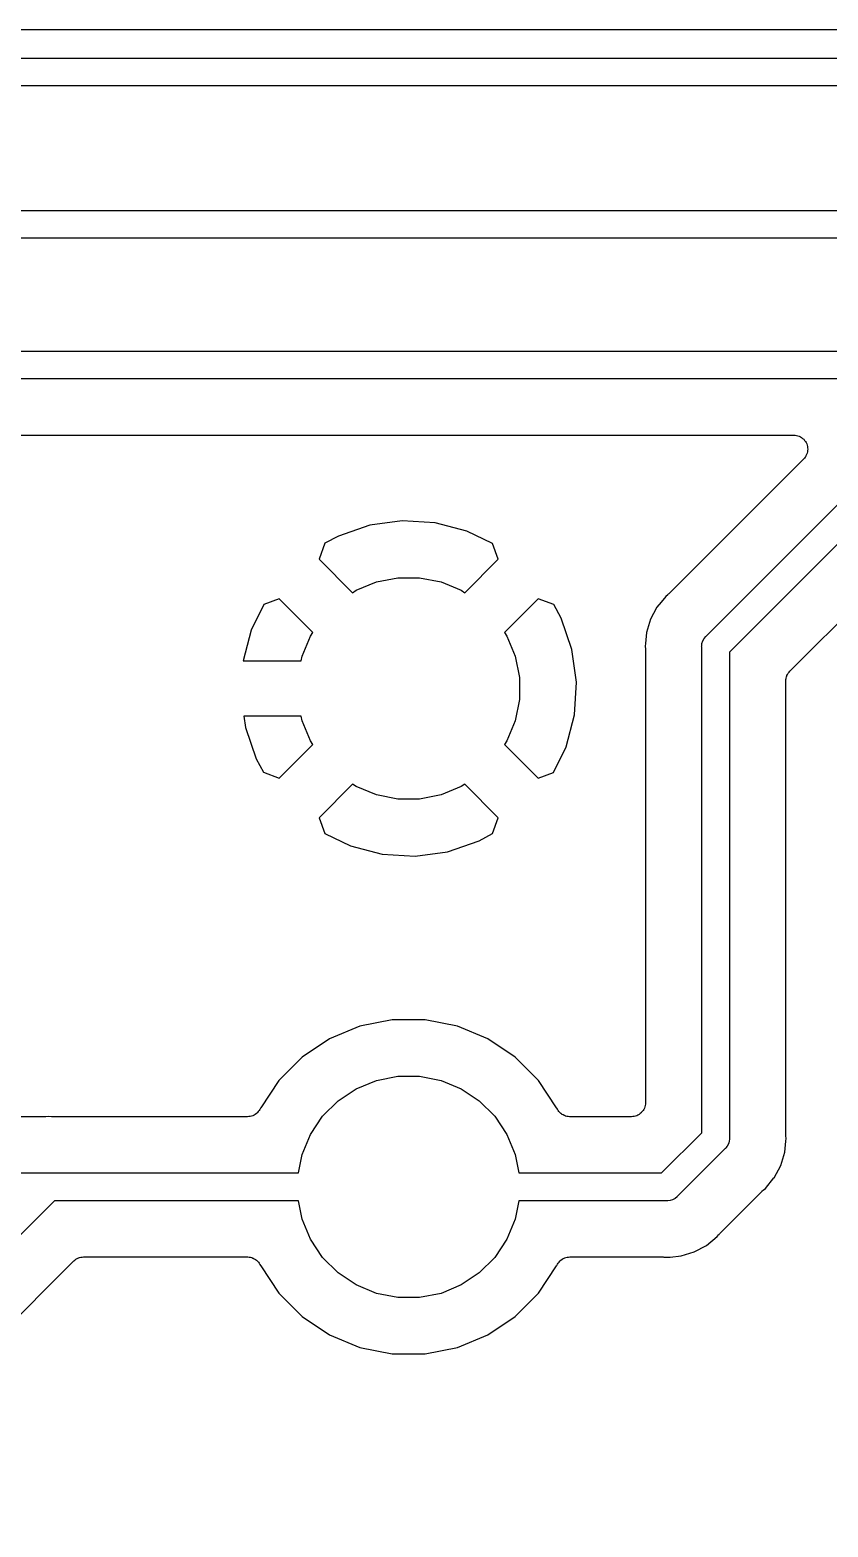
# Model space of a CAD drawing. Extents: x 77 to 228, y -160 to -63.
# Drawn here: x 176.82 to 184.02, y -90.76 to -77.24 of the extents above; entities that cross this region are included whole.
import ezdxf

# ---------------------------------------------------------------- set-up
doc = ezdxf.new("R2010")
doc.units = 0
doc.layers.add('BLACK', color=7, linetype='CONTINUOUS')

msp = doc.modelspace()

# ---------------------------------------------------------------- linework, layer by layer
at = {"layer": 'BLACK', "linetype": 'CONTINUOUS'}
for p, q in [((196.184, -77.2388), (167.04, -77.2388)), ((173.702, -77.4937), (198.173, -77.4937)), ((198.219, -77.7437), (173.748, -77.7437)), ((174.201, -78.869), (201.139, -78.869)), ((201.139, -79.119), (174.247, -79.119)), ((174.063, -80.139), (213.308, -80.139)), ((213.354, -80.389), (174.109, -80.389)), ((174.372, -80.897), (183.712, -80.897)), ((183.712, -80.897), (183.714, -80.897)), ((183.714, -80.897), (183.714, -80.897)), ((183.714, -80.897), (183.714, -80.897)), ((183.714, -80.897), (183.714, -80.897)), ((183.714, -80.897), (183.726, -80.8984)), ((183.726, -80.8984), (183.738, -80.8997)), ((183.738, -80.8997), (183.738, -80.8997)), ((183.738, -80.8997), (183.739, -80.8998)), ((183.739, -80.8998), (183.75, -80.9035)), ((183.75, -80.9035), (183.762, -80.9071)), ((183.762, -80.9071), (183.762, -80.9072)), ((183.762, -80.9072), (183.762, -80.9073)), ((183.762, -80.9073), (183.773, -80.9132)), ((183.773, -80.9132), (183.784, -80.919)), ((183.784, -80.919), (183.784, -80.9191)), ((183.784, -80.9191), (183.784, -80.9192)), ((183.784, -80.9192), (183.793, -80.9272)), ((183.793, -80.9272), (183.803, -80.9348)), ((183.803, -80.9348), (183.803, -80.935)), ((183.803, -80.935), (183.803, -80.9351)), ((183.803, -80.9351), (183.811, -80.9447)), ((183.811, -80.9447), (183.818, -80.9541)), ((183.818, -80.9541), (183.818, -80.9543)), ((183.818, -80.9543), (183.818, -80.9545)), ((183.818, -80.9545), (183.824, -80.9652)), ((183.824, -80.9652), (183.83, -80.976)), ((183.81, -81.1044), (183.802, -81.1138)), ((183.817, -81.095), (183.81, -81.1044)), ((183.818, -81.0948), (183.817, -81.095)), ((183.823, -81.0841), (183.818, -81.0946)), ((183.818, -81.0946), (183.818, -81.0948)), ((183.829, -81.0732), (183.823, -81.0841)), ((183.833, -81.0613), (183.829, -81.0728)), ((183.829, -81.0728), (183.829, -81.073)), ((183.829, -81.073), (183.829, -81.0732)), ((183.83, -80.976), (183.83, -80.9762)), ((183.83, -80.9762), (183.83, -80.9764)), ((183.83, -80.9764), (183.833, -80.9881)), ((183.833, -80.9881), (183.837, -80.9998)), ((183.837, -81.0495), (183.833, -81.0613)), ((183.837, -80.9998), (183.837, -81)), ((183.837, -81), (183.837, -81.0002)), ((183.837, -81.0002), (183.838, -81.0124)), ((183.838, -81.037), (183.837, -81.0491)), ((183.837, -81.0491), (183.837, -81.0493)), ((183.837, -81.0493), (183.837, -81.0495)), ((183.838, -81.0124), (183.839, -81.0244)), ((183.839, -81.0249), (183.838, -81.037)), ((183.839, -81.0244), (183.839, -81.0247)), ((183.839, -81.0247), (183.839, -81.0249)), ((183.802, -81.1138), (182.586, -82.33)), ((182.923, -82.7113), (184.311, -81.3229)), ((184.456, -81.532), (183.132, -82.8558)), ((179.884, -81.7112), (179.601, -81.809)), ((180.178, -81.6708), (179.884, -81.7112)), ((180.475, -81.6886), (180.178, -81.6708)), ((180.762, -81.764), (180.475, -81.6886)), ((180.994, -81.8769), (180.762, -81.764)), ((179.479, -81.8742), (179.427, -82.0169)), ((179.601, -81.809), (179.479, -81.8742)), ((181.045, -82.0169), (180.994, -81.8769)), ((179.427, -82.0169), (179.73, -82.3202)), ((180.742, -82.3202), (181.045, -82.0169)), ((179.944, -82.2234), (180.138, -82.185)), ((180.138, -82.185), (180.334, -82.185)), ((180.334, -82.185), (180.528, -82.2234)), ((183.677, -83.029), (184.629, -82.0772)), ((179.73, -82.3202), (179.762, -82.2988)), ((179.762, -82.2988), (179.944, -82.2234)), ((180.528, -82.2234), (180.71, -82.2988)), ((180.71, -82.2988), (180.742, -82.3202)), ((178.928, -82.4268), (178.815, -82.6589)), ((179.068, -82.3761), (178.928, -82.4268)), ((179.371, -82.6794), (179.068, -82.3761)), ((181.404, -82.3761), (181.101, -82.6794)), ((181.547, -82.4278), (181.404, -82.3761)), ((181.612, -82.5499), (181.547, -82.4278)), ((182.478, -82.4506), (182.447, -82.5086)), ((182.515, -82.4055), (182.478, -82.4506)), ((182.557, -82.3542), (182.515, -82.4055)), ((182.577, -82.3384), (182.557, -82.3542)), ((182.58, -82.3346), (182.577, -82.3384)), ((182.585, -82.3312), (182.58, -82.3346)), ((182.586, -82.33), (182.585, -82.3312)), ((181.71, -82.833), (181.612, -82.5499)), ((182.419, -82.5606), (182.383, -82.6799)), ((182.447, -82.5086), (182.419, -82.5606)), ((182.447, -82.5086), (182.447, -82.5086)), ((178.815, -82.6589), (178.743, -82.935)), ((179.274, -82.8933), (179.35, -82.7113)), ((179.35, -82.7113), (179.371, -82.6794)), ((181.101, -82.6794), (181.122, -82.7113)), ((181.122, -82.7113), (181.198, -82.8933)), ((182.383, -82.6799), (182.373, -82.7791)), ((182.903, -82.7342), (182.918, -82.7152)), ((182.918, -82.7152), (182.923, -82.7113)), ((181.75, -83.1273), (181.71, -82.833)), ((182.373, -82.7791), (182.371, -82.804)), ((182.371, -82.804), (182.373, -82.8289)), ((182.373, -82.7791), (182.373, -82.7791)), ((182.373, -82.8289), (182.374, -82.8306)), ((182.374, -82.8306), (182.373, -82.836)), ((182.373, -82.836), (182.374, -82.8413)), ((182.374, -82.8413), (182.374, -84.1637)), ((182.881, -82.804), (182.882, -82.7979)), ((182.882, -82.8101), (182.881, -82.804)), ((182.882, -82.7979), (182.884, -82.7795)), ((182.882, -82.7979), (182.882, -82.7979)), ((182.882, -84.1949), (182.882, -82.8101)), ((182.884, -82.7795), (182.891, -82.7559)), ((182.891, -82.7559), (182.903, -82.7342)), ((183.132, -82.8558), (183.132, -87.2429)), ((178.743, -82.935), (179.266, -82.935)), ((179.266, -82.935), (179.274, -82.8933)), ((181.198, -82.8933), (181.236, -83.0865)), ((181.236, -83.0865), (181.236, -83.2835)), ((181.732, -83.4238), (181.75, -83.1273)), ((183.64, -83.117), (183.641, -83.1054)), ((183.64, -83.1183), (183.64, -83.117)), ((183.64, -83.1184), (183.64, -83.1183)), ((183.64, -83.1184), (183.64, -83.1184)), ((183.64, -83.1188), (183.64, -83.1184)), ((183.64, -87.2117), (183.64, -83.1188)), ((183.641, -83.1054), (183.643, -83.0937)), ((183.643, -83.0924), (183.646, -83.0811)), ((183.643, -83.0931), (183.643, -83.0924)), ((183.643, -83.0937), (183.643, -83.0931)), ((183.646, -83.0811), (183.65, -83.07)), ((183.65, -83.0688), (183.656, -83.0585)), ((183.65, -83.0694), (183.65, -83.0688)), ((183.65, -83.07), (183.65, -83.0694)), ((183.656, -83.0585), (183.661, -83.0482)), ((183.661, -83.0482), (183.662, -83.0476)), ((183.662, -83.047), (183.67, -83.0381)), ((183.662, -83.0476), (183.662, -83.047)), ((183.67, -83.0381), (183.677, -83.029)), ((181.236, -83.2835), (181.198, -83.4767)), ((178.748, -83.435), (178.762, -83.537)), ((179.266, -83.435), (178.748, -83.435)), ((178.762, -83.537), (178.86, -83.8201)), ((179.274, -83.4767), (179.266, -83.435)), ((179.35, -83.6587), (179.274, -83.4767)), ((181.198, -83.4767), (181.122, -83.6587)), ((181.657, -83.7111), (181.732, -83.4238)), ((179.371, -83.6906), (179.35, -83.6587)), ((181.122, -83.6587), (181.101, -83.6906)), ((179.068, -83.9939), (179.371, -83.6906)), ((181.101, -83.6906), (181.404, -83.9939)), ((181.544, -83.9432), (181.657, -83.7111)), ((178.86, -83.8201), (178.925, -83.9422)), ((178.925, -83.9422), (179.068, -83.9939)), ((181.404, -83.9939), (181.544, -83.9432)), ((179.73, -84.0498), (179.427, -84.3531)), ((179.762, -84.0712), (179.73, -84.0498)), ((179.944, -84.1466), (179.762, -84.0712)), ((180.71, -84.0712), (180.528, -84.1466)), ((180.742, -84.0498), (180.71, -84.0712)), ((181.045, -84.3531), (180.742, -84.0498)), ((180.138, -84.185), (179.944, -84.1466)), ((180.334, -84.185), (180.138, -84.185)), ((180.528, -84.1466), (180.334, -84.185)), ((182.374, -84.1637), (182.374, -84.1638)), ((182.374, -84.1638), (182.374, -84.2907)), ((182.882, -84.3219), (182.882, -84.1949)), ((182.882, -84.1949), (182.882, -84.1949)), ((179.427, -84.3531), (179.478, -84.4931)), ((180.993, -84.4958), (181.045, -84.3531)), ((182.374, -84.2907), (182.374, -86.925)), ((182.882, -87.1972), (182.882, -84.3219)), ((182.882, -84.3219), (182.882, -84.3219)), ((179.478, -84.4931), (179.71, -84.606)), ((179.71, -84.606), (179.997, -84.6814)), ((180.588, -84.6588), (180.871, -84.561)), ((180.871, -84.561), (180.993, -84.4958)), ((179.997, -84.6814), (180.294, -84.6992)), ((180.294, -84.6992), (180.588, -84.6588)), ((179.796, -86.235), (179.522, -86.3486)), ((180.087, -86.177), (179.796, -86.235)), ((180.385, -86.177), (180.087, -86.177)), ((180.676, -86.235), (180.385, -86.177)), ((180.95, -86.3486), (180.676, -86.235)), ((179.522, -86.3486), (179.275, -86.5137)), ((181.197, -86.5137), (180.95, -86.3486)), ((179.275, -86.5137), (179.065, -86.7237)), ((181.407, -86.7237), (181.197, -86.5137)), ((179.065, -86.7237), (178.9, -86.9707)), ((179.762, -86.7988), (179.944, -86.7234)), ((179.944, -86.7234), (180.138, -86.685)), ((180.138, -86.685), (180.334, -86.685)), ((180.334, -86.685), (180.528, -86.7234)), ((180.528, -86.7234), (180.71, -86.7988)), ((181.572, -86.9707), (181.407, -86.7237)), ((179.459, -87.0475), (179.599, -86.9082)), ((179.599, -86.9082), (179.762, -86.7988)), ((180.71, -86.7988), (180.873, -86.9082)), ((180.873, -86.9082), (181.013, -87.0475)), ((176.949, -87.052), (175.191, -87.052)), ((176.954, -87.0515), (176.949, -87.052)), ((176.959, -87.0515), (176.954, -87.0515)), ((176.961, -87.0514), (176.959, -87.0515)), ((176.986, -87.0489), (176.961, -87.0514)), ((177.011, -87.0514), (176.986, -87.0489)), ((177.016, -87.0514), (177.011, -87.0514)), ((177.022, -87.052), (177.016, -87.0514)), ((177.023, -87.052), (177.022, -87.052)), ((178.781, -87.052), (177.023, -87.052)), ((178.793, -87.0508), (178.781, -87.052)), ((178.805, -87.0498), (178.793, -87.0508)), ((178.806, -87.0496), (178.805, -87.0496)), ((178.805, -87.0496), (178.805, -87.0498)), ((178.817, -87.0462), (178.806, -87.0496)), ((178.828, -87.0428), (178.817, -87.0462)), ((178.829, -87.0426), (178.828, -87.0428)), ((178.84, -87.0369), (178.829, -87.0424)), ((178.829, -87.0424), (178.829, -87.0426)), ((178.85, -87.0314), (178.84, -87.0369)), ((178.851, -87.031), (178.85, -87.0314)), ((178.861, -87.0233), (178.851, -87.0308)), ((178.851, -87.0308), (178.851, -87.031)), ((178.87, -87.0159), (178.861, -87.0233)), ((178.871, -87.0151), (178.87, -87.0155)), ((178.87, -87.0155), (178.87, -87.0159)), ((178.878, -87.006), (178.871, -87.0151)), ((178.886, -86.9969), (178.878, -87.006)), ((178.892, -86.9855), (178.886, -86.996)), ((178.886, -86.996), (178.886, -86.9964)), ((178.886, -86.9964), (178.886, -86.9969)), ((178.898, -86.9752), (178.892, -86.9855)), ((178.9, -86.9707), (178.898, -86.9736)), ((178.898, -86.9736), (178.898, -86.9742)), ((178.898, -86.9742), (178.898, -86.9742)), ((178.898, -86.9742), (178.898, -86.9742)), ((178.898, -86.9742), (178.898, -86.9752)), ((179.35, -87.2113), (179.459, -87.0475)), ((181.013, -87.0475), (181.122, -87.2113)), ((181.574, -86.9736), (181.572, -86.9707)), ((181.579, -86.984), (181.574, -86.9736)), ((181.585, -86.9945), (181.579, -86.984)), ((181.585, -86.995), (181.585, -86.9945)), ((181.585, -86.9955), (181.585, -86.995)), ((181.593, -87.0046), (181.585, -86.9955)), ((181.6, -87.0139), (181.593, -87.0046)), ((181.601, -87.0142), (181.6, -87.0139)), ((181.601, -87.0146), (181.601, -87.0142)), ((181.61, -87.0222), (181.601, -87.0146)), ((181.619, -87.0298), (181.61, -87.0222)), ((181.62, -87.0301), (181.619, -87.0298)), ((181.62, -87.0304), (181.62, -87.0301)), ((181.631, -87.036), (181.62, -87.0304)), ((181.641, -87.0417), (181.631, -87.036)), ((181.641, -87.0419), (181.641, -87.0417)), ((181.642, -87.0422), (181.641, -87.0419)), ((181.653, -87.0456), (181.642, -87.0422)), ((181.665, -87.0492), (181.653, -87.0456)), ((181.665, -87.0493), (181.665, -87.0492)), ((181.666, -87.0495), (181.665, -87.0493)), ((181.677, -87.0507), (181.666, -87.0495)), ((181.689, -87.052), (181.677, -87.0507)), ((181.69, -87.052), (181.689, -87.052)), ((181.691, -87.052), (181.69, -87.052)), ((181.69, -87.052), (181.69, -87.052)), ((181.69, -87.052), (181.69, -87.052)), ((182.247, -87.052), (181.691, -87.052)), ((182.259, -87.0508), (182.247, -87.052)), ((182.271, -87.0498), (182.259, -87.0508)), ((182.272, -87.0496), (182.271, -87.0496)), ((182.271, -87.0496), (182.271, -87.0498)), ((182.283, -87.0461), (182.272, -87.0496)), ((182.295, -87.0428), (182.283, -87.0461)), ((182.306, -87.0368), (182.295, -87.0424)), ((182.295, -87.0424), (182.295, -87.0425)), ((182.295, -87.0425), (182.295, -87.0428)), ((182.317, -87.0313), (182.306, -87.0368)), ((182.327, -87.0232), (182.317, -87.0308)), ((182.317, -87.0308), (182.317, -87.031)), ((182.317, -87.031), (182.317, -87.0313)), ((182.336, -87.0157), (182.327, -87.0232)), ((182.344, -87.0059), (182.336, -87.0151)), ((182.336, -87.0151), (182.336, -87.0154)), ((182.336, -87.0154), (182.336, -87.0157)), ((182.352, -86.9968), (182.344, -87.0059)), ((182.358, -86.9855), (182.352, -86.996)), ((182.352, -86.996), (182.352, -86.9964)), ((182.352, -86.9964), (182.352, -86.9968)), ((182.364, -86.975), (182.358, -86.9855)), ((182.368, -86.9628), (182.364, -86.9742)), ((182.364, -86.9742), (182.364, -86.9746)), ((182.364, -86.9746), (182.364, -86.975)), ((182.371, -86.9514), (182.368, -86.9628)), ((182.373, -86.9387), (182.371, -86.9505)), ((182.371, -86.9505), (182.371, -86.951)), ((182.371, -86.951), (182.371, -86.9514)), ((182.374, -86.9268), (182.373, -86.9387)), ((182.374, -86.925), (182.374, -86.9259)), ((182.374, -86.9259), (182.374, -86.9259)), ((182.374, -86.9259), (182.374, -86.9259)), ((182.374, -86.9259), (182.374, -86.9268)), ((179.274, -87.3933), (179.35, -87.2113)), ((181.122, -87.2113), (181.198, -87.3933)), ((182.519, -87.56), (182.882, -87.1972)), ((183.111, -87.3188), (183.1, -87.3331)), ((183.123, -87.2971), (183.111, -87.3188)), ((183.126, -87.2881), (183.123, -87.2971)), ((183.13, -87.2735), (183.126, -87.2881)), ((183.132, -87.2551), (183.13, -87.2735)), ((183.132, -87.2429), (183.133, -87.249)), ((183.133, -87.249), (183.132, -87.2551)), ((183.132, -87.2551), (183.132, -87.2551)), ((183.631, -87.3731), (183.641, -87.2739)), ((183.641, -87.217), (183.64, -87.2117)), ((183.64, -87.2224), (183.641, -87.217)), ((183.641, -87.2241), (183.64, -87.2224)), ((183.643, -87.249), (183.641, -87.2241)), ((183.641, -87.2739), (183.643, -87.249)), ((183.641, -87.2739), (183.641, -87.2739)), ((179.241, -87.56), (179.274, -87.3933)), ((181.198, -87.3933), (181.231, -87.56)), ((183.091, -87.3417), (182.664, -87.769)), ((183.096, -87.3378), (183.091, -87.3417)), ((183.1, -87.3331), (183.096, -87.3378)), ((183.1, -87.3331), (183.1, -87.3331)), ((183.595, -87.4924), (183.622, -87.4011)), ((183.622, -87.4011), (183.631, -87.3731)), ((174.731, -87.56), (176.98, -87.56)), ((176.98, -87.56), (176.986, -87.5594)), ((176.986, -87.5594), (176.992, -87.56)), ((176.992, -87.56), (179.241, -87.56)), ((181.231, -87.56), (182.519, -87.56)), ((183.536, -87.6024), (183.595, -87.4924)), ((183.045, -88.1062), (183.428, -87.723)), ((183.428, -87.723), (183.429, -87.7218)), ((183.429, -87.7218), (183.434, -87.7184)), ((183.434, -87.7184), (183.437, -87.7146)), ((183.437, -87.7146), (183.457, -87.6988)), ((183.457, -87.6988), (183.534, -87.6044)), ((183.534, -87.6044), (183.536, -87.6024)), ((183.534, -87.6044), (183.534, -87.6044)), ((177.038, -87.81), (174.091, -90.757)), ((179.241, -87.81), (177.038, -87.81)), ((179.274, -87.9767), (179.241, -87.81)), ((181.231, -87.81), (181.198, -87.9767)), ((182.565, -87.81), (181.231, -87.81)), ((182.571, -87.8106), (182.565, -87.81)), ((182.577, -87.81), (182.571, -87.8106)), ((182.596, -87.8082), (182.577, -87.81)), ((182.577, -87.81), (182.577, -87.81)), ((182.619, -87.801), (182.596, -87.8082)), ((182.641, -87.7894), (182.619, -87.801)), ((182.66, -87.7738), (182.641, -87.7894)), ((182.664, -87.769), (182.66, -87.7738)), ((179.35, -88.1587), (179.274, -87.9767)), ((181.198, -87.9767), (181.122, -88.1587)), ((182.924, -88.2139), (183.021, -88.1348)), ((183.021, -88.1348), (183.037, -88.1154)), ((183.037, -88.1154), (183.038, -88.1141)), ((183.038, -88.1141), (183.042, -88.1103)), ((183.042, -88.1103), (183.045, -88.1062)), ((179.459, -88.3225), (179.35, -88.1587)), ((181.122, -88.1587), (181.013, -88.3225)), ((182.695, -88.3088), (182.814, -88.2726)), ((182.814, -88.2726), (182.924, -88.2139)), ((174.856, -90.7102), (177.211, -88.3552)), ((177.211, -88.3549), (177.212, -88.354)), ((177.211, -88.3552), (177.211, -88.3549)), ((177.211, -88.3549), (177.211, -88.3549)), ((177.211, -88.3549), (177.211, -88.3549)), ((177.212, -88.354), (177.221, -88.3466)), ((177.221, -88.3466), (177.231, -88.3392)), ((177.231, -88.3389), (177.232, -88.3385)), ((177.231, -88.3392), (177.231, -88.3389)), ((177.232, -88.3385), (177.242, -88.3331)), ((177.242, -88.3331), (177.252, -88.3276)), ((177.252, -88.3276), (177.253, -88.3274)), ((177.253, -88.3274), (177.254, -88.3271)), ((177.254, -88.3271), (177.265, -88.3238)), ((177.265, -88.3238), (177.276, -88.3204)), ((177.276, -88.3204), (177.277, -88.3204)), ((177.277, -88.3202), (177.289, -88.3191)), ((177.277, -88.3204), (177.277, -88.3202)), ((177.289, -88.3191), (177.301, -88.318)), ((177.301, -88.318), (178.781, -88.318)), ((178.781, -88.318), (178.782, -88.318)), ((178.782, -88.318), (178.782, -88.318)), ((178.782, -88.318), (178.782, -88.318)), ((178.782, -88.318), (178.783, -88.318)), ((178.783, -88.318), (178.795, -88.3193)), ((178.795, -88.3193), (178.806, -88.3205)), ((178.806, -88.3205), (178.807, -88.3207)), ((178.807, -88.3207), (178.807, -88.3208)), ((178.807, -88.3208), (178.819, -88.3244)), ((178.819, -88.3244), (178.83, -88.3278)), ((178.83, -88.3278), (178.831, -88.3281)), ((178.831, -88.3281), (178.831, -88.3283)), ((178.831, -88.3283), (178.841, -88.334)), ((178.841, -88.334), (178.852, -88.3396)), ((178.852, -88.3396), (178.852, -88.3399)), ((178.852, -88.3399), (178.853, -88.3402)), ((178.853, -88.3402), (178.862, -88.3478)), ((178.862, -88.3478), (178.871, -88.3554)), ((178.871, -88.3554), (178.871, -88.3558)), ((178.871, -88.3558), (178.872, -88.3561)), ((178.872, -88.3561), (178.879, -88.3654)), ((178.879, -88.3654), (178.887, -88.3745)), ((178.887, -88.3745), (178.887, -88.375)), ((178.887, -88.375), (178.887, -88.3755)), ((178.887, -88.3755), (178.893, -88.386)), ((178.893, -88.386), (178.898, -88.3964)), ((178.898, -88.3964), (178.9, -88.3993)), ((178.9, -88.3993), (179.065, -88.6463)), ((179.599, -88.4618), (179.459, -88.3225)), ((181.013, -88.3225), (180.873, -88.4618)), ((181.407, -88.6463), (181.572, -88.3993)), ((181.572, -88.3993), (181.574, -88.3964)), ((181.574, -88.3948), (181.58, -88.3844)), ((181.574, -88.3958), (181.574, -88.3948)), ((181.574, -88.3964), (181.574, -88.3958)), ((181.574, -88.3958), (181.574, -88.3958)), ((181.574, -88.3958), (181.574, -88.3958)), ((181.58, -88.3844), (181.586, -88.374)), ((181.586, -88.3731), (181.594, -88.364)), ((181.586, -88.3736), (181.586, -88.3731)), ((181.586, -88.374), (181.586, -88.3736)), ((181.594, -88.364), (181.601, -88.3549)), ((181.601, -88.3549), (181.602, -88.3545)), ((181.602, -88.3541), (181.611, -88.3467)), ((181.602, -88.3545), (181.602, -88.3541)), ((181.611, -88.3467), (181.621, -88.3392)), ((181.621, -88.339), (181.622, -88.3386)), ((181.621, -88.3392), (181.621, -88.339)), ((181.622, -88.3386), (181.632, -88.3331)), ((181.632, -88.3331), (181.643, -88.3276)), ((181.643, -88.3274), (181.644, -88.3272)), ((181.643, -88.3276), (181.643, -88.3274)), ((181.644, -88.3272), (181.655, -88.3238)), ((181.655, -88.3238), (181.666, -88.3204)), ((181.666, -88.3204), (181.667, -88.3204)), ((181.667, -88.3202), (181.679, -88.3191)), ((181.667, -88.3204), (181.667, -88.3202)), ((181.679, -88.3191), (181.691, -88.318)), ((181.691, -88.318), (182.534, -88.318)), ((182.534, -88.318), (182.535, -88.318)), ((182.535, -88.318), (182.541, -88.3186)), ((182.541, -88.3186), (182.546, -88.3186)), ((182.546, -88.3186), (182.571, -88.3211)), ((182.571, -88.3211), (182.596, -88.3186)), ((182.596, -88.3186), (182.695, -88.3088)), ((182.596, -88.3186), (182.596, -88.3186)), ((179.762, -88.5712), (179.599, -88.4618)), ((180.873, -88.4618), (180.71, -88.5712)), ((179.065, -88.6463), (179.275, -88.8563)), ((179.944, -88.6466), (179.762, -88.5712)), ((180.138, -88.685), (179.944, -88.6466)), ((180.528, -88.6466), (180.334, -88.685)), ((180.71, -88.5712), (180.528, -88.6466)), ((181.197, -88.8563), (181.407, -88.6463)), ((180.334, -88.685), (180.138, -88.685)), ((179.275, -88.8563), (179.522, -89.0214)), ((180.95, -89.0214), (181.197, -88.8563)), ((179.522, -89.0214), (179.796, -89.135)), ((180.676, -89.135), (180.95, -89.0214)), ((179.796, -89.135), (180.087, -89.193)), ((180.087, -89.193), (180.385, -89.193)), ((180.385, -89.193), (180.676, -89.135))]:
    msp.add_line(p, q, dxfattribs=at)

doc.saveas('drawing.dxf')
